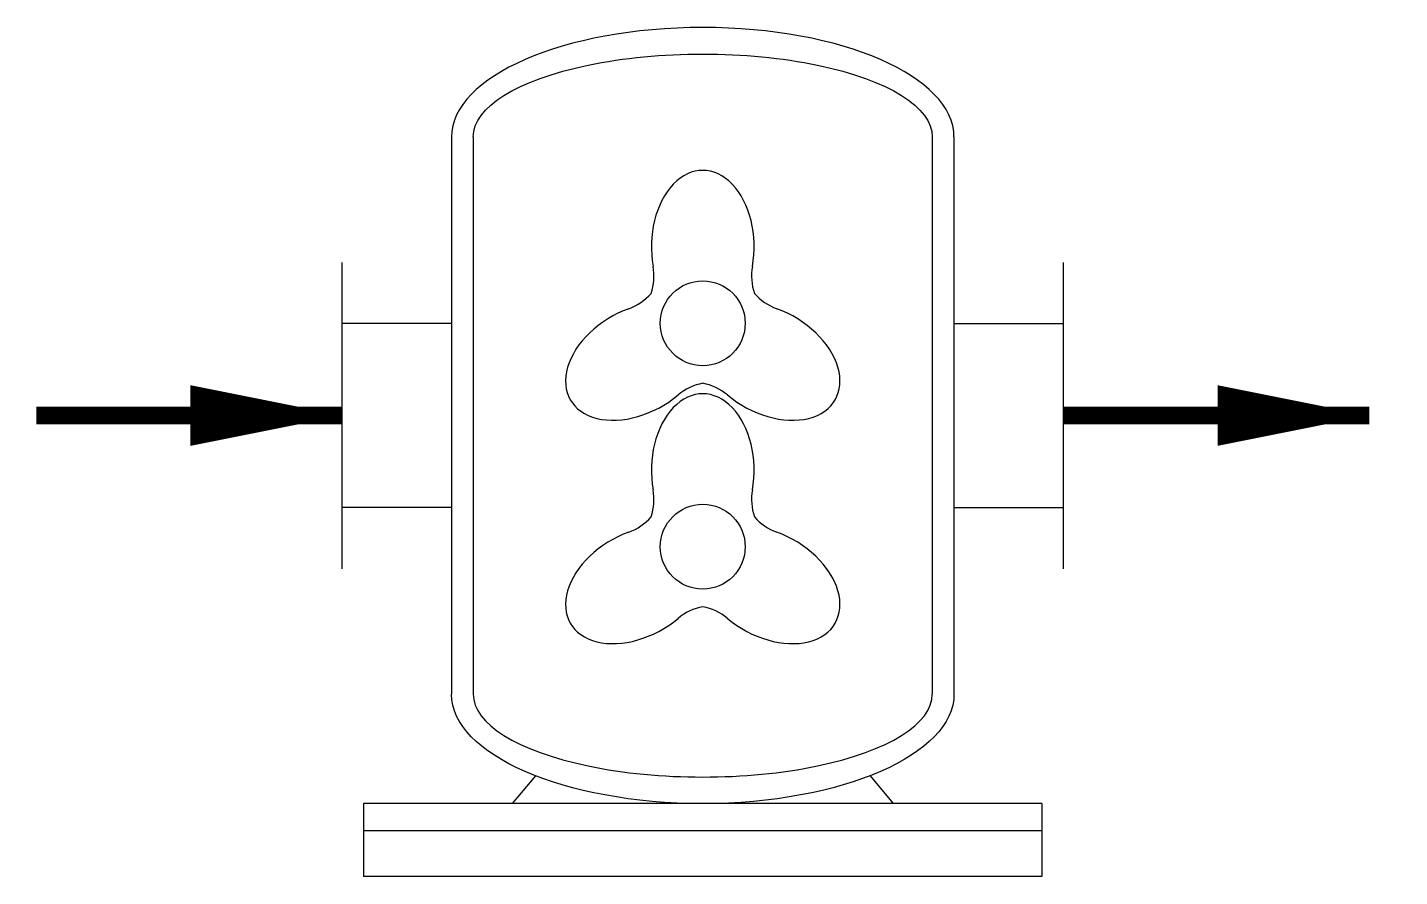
# Model space of a CAD drawing. Header units: millimetres. Extents: x 341.1 to 386.3, y 114.7 to 142.7.
import ezdxf

# ---------------------------------------------------------------- set-up
doc = ezdxf.new("R2010")
doc.units = ezdxf.units.MM
doc.layers.add('arrow', color=7, linetype='Continuous')
doc.layers.add('图层1', color=1, linetype='Continuous')

msp = doc.modelspace()

# ---------------------------------------------------------------- linework, layer by layer
at = {"color": 2}
for centre in [(363.318, 132.919), (363.318, 125.556)]:
    msp.add_circle(centre, 1.399, dxfattribs=at)
for centre, start, end in [((359.917, 134.475), 341.342, 10.1423), ((366.719, 134.475), 169.8579, 198.6587), ((360.269, 135.086), 289.8575, 318.6567), ((366.366, 135.086), 221.3433, 250.1425), ((363.656, 129.183), 100.8871, 129.9465), ((362.979, 129.183), 50.0536, 79.1133), ((359.917, 127.112), 341.342, 10.1423), ((366.719, 127.112), 169.8579, 198.6587), ((360.269, 127.723), 289.8575, 318.6567), ((366.366, 127.723), 221.3433, 250.1425), ((363.656, 121.821), 100.8871, 129.9465), ((362.979, 121.821), 50.0536, 79.1133)]:
    msp.add_arc(centre, 1.792, start, end, dxfattribs=at)
for centre, major_axis, ratio, start_param, end_param in [((363.318, 135.439), (0, 2.52), 0.672047, 4.452247, 8.114143), ((361.135, 131.658), (2.183, 1.26), 0.672053, 1.310642, 4.967646), ((365.501, 131.658), (-2.183, 1.26), 0.672052, 1.315543, 4.972544), ((363.318, 128.076), (0, 2.52), 0.672047, 4.452247, 8.114143), ((361.135, 124.296), (2.183, 1.26), 0.672053, 1.310642, 4.967646), ((365.501, 124.296), (-2.183, 1.26), 0.672052, 1.315543, 4.972544)]:
    msp.add_ellipse(centre, major_axis=major_axis, ratio=ratio, start_param=start_param, end_param=end_param, dxfattribs=at)
at = {"layer": 'arrow', "color": 2}
for points in [[(351.429, 129.879, 0, 2, 0), (346.429, 129.879, 2, 2, 0)], [(385.29, 129.879, 0, 2, 0), (380.29, 129.879, 2, 2, 0)]]:
    msp.add_lwpolyline(points, format="xyseb", dxfattribs=at)
at = {"layer": '图层1', "color": 2}
for p, q in [((355.034, 139.058), (355.034, 120.701)), ((355.751, 139.058), (355.751, 120.701)), ((370.884, 139.058), (370.884, 120.701)), ((371.601, 139.058), (371.601, 120.701)), ((351.429, 124.833), (351.429, 134.925)), ((375.207, 124.833), (375.207, 134.925)), ((355.034, 132.914), (351.429, 132.914)), ((371.601, 132.914), (375.207, 132.914)), ((355.034, 126.844), (351.429, 126.844)), ((371.601, 126.844), (375.207, 126.844)), ((357.799, 118.009), (357.039, 117.091)), ((368.837, 118.009), (369.597, 117.091)), ((374.498, 117.091), (352.138, 117.091)), ((352.138, 117.091), (352.138, 114.688)), ((374.498, 117.091), (374.498, 114.688)), ((374.498, 116.19), (352.138, 116.19)), ((374.498, 114.688), (352.138, 114.688))]:
    msp.add_line(p, q, dxfattribs=at)
at = {"layer": '图层1', "color": 2, "const_width": 0.583}
for points in [[(351.429, 129.879), (341.345, 129.879)], [(385.29, 129.879), (375.207, 129.879)]]:
    msp.add_lwpolyline(points, dxfattribs=at)
at = {"layer": '图层1', "color": 2}
for centre, major_axis, ratio, start_param, end_param in [((363.318, 139.058), (-8.283, 0), 0.435766, 3.141593, 6.283185), ((363.318, 120.701), (-7.567, 0), 0.361269, 0, 3.141593)]:
    msp.add_ellipse(centre, major_axis=major_axis, ratio=ratio, start_param=start_param, end_param=end_param, dxfattribs=at)
at = {"layer": '图层1', "color": 2, "extrusion": (0, 0, -1)}
for centre, major_axis, ratio, start_param, end_param in [((363.318, 139.058), (-7.567, 0), 0.361269, 0, 3.141593), ((363.318, 120.701), (-8.283, 0), 0.435766, 3.141593, 6.283185)]:
    msp.add_ellipse(centre, major_axis=major_axis, ratio=ratio, start_param=start_param, end_param=end_param, dxfattribs=at)

doc.saveas('drawing.dxf')
